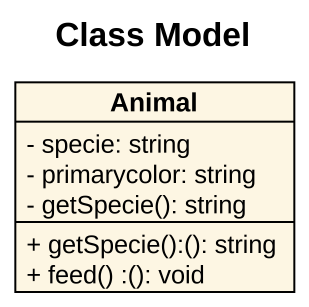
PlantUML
@startuml
title Class Model
hide circle
hide empty members
skinparam classAttributeIconSize 0
class Animal {
  - specie: string
  - primarycolor: string
  {field} - getSpecie(): string
  + getSpecie():(): string
  + feed() :(): void
}
@enduml
